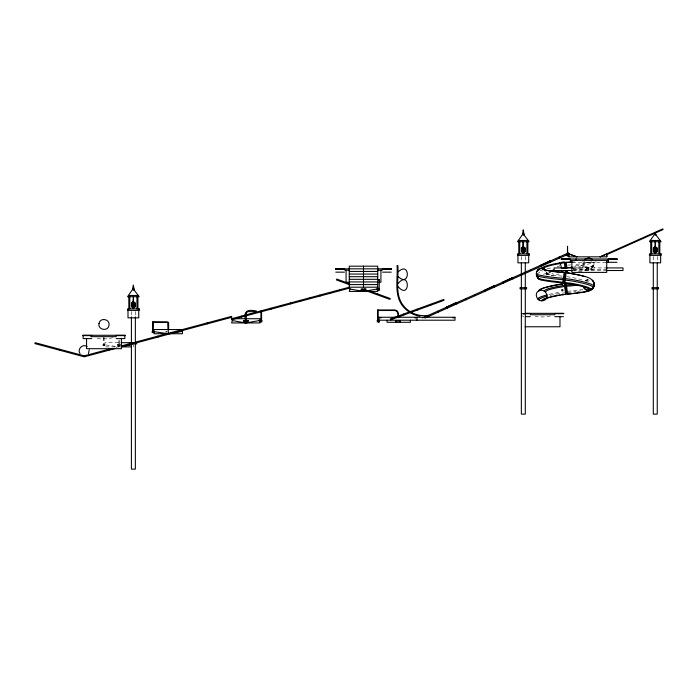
<?xml version="1.0" encoding="UTF-8"?>
<svg xmlns="http://www.w3.org/2000/svg" width="698" height="698" viewBox="0 0 698 698"><rect width="100%" height="100%" fill="white"/><g stroke="black" fill="none" stroke-linecap="round" stroke-linejoin="round"><path stroke-width="0.52" stroke-dasharray="3.49 2.62" d="M578.537 271.592C584.165 270.859 595.595 270.396 593.832 261.89L593.762 262.439A29.054 2.556 -4.4 0 1 572.84 266.182M584.226 260.816L583.764 265.004A18.802 1.649 -4.4 0 1 572.299 267.203M583.825 264.559L584.305 266.357A19.239 1.693 -4.4 0 1 571.522 268.721M593.876 264.76L593.3 266.636A28.269 2.487 -4.4 0 1 572.945 270.274M562.126 276.085L560.389 275.972A18.872 1.658 4.4 0 1 546.796 273.546L547.005 273.171M593.379 266.095C591.634 269.733 586.058 269.463 584.366 265.912M585.413 280.552L588.091 279.226M585.386 280.727L588.065 279.401M585.561 280.84L588.117 279.575M166.639 331.655L166.639 332.248M536.797 273.982L538.917 272.796A29.421 3.97 -7.8 0 1 542.442 271.522M547.127 274.445L547.023 273.878L548.349 273.136A19.108 2.574 -7.8 0 1 550.643 272.307M582.874 267.919L582.874 264.882L588.562 267.919L594.251 264.882L594.251 267.919M586.721 280.421L585.029 280.962M115.981 347.342L120.073 346.243M552.127 275.405L551.333 275.614L559.177 274.009M112.727 337.649L108.068 338.835L99.927 338.835L95.268 337.649M596.162 261.82L593.361 262.527L585.229 262.527L582.429 261.82M550.347 315.95L546.621 316.901L538.49 316.901L534.755 315.95M567.649 292.549L572.866 291.895A27.955 2.46 -4.4 0 0 575.946 291.563M567.535 291.345L572.988 290.734A28.749 2.53 -4.4 0 0 582.9 289.53M565.668 292.785L560.372 293.378A27.414 3.699 -7.8 0 0 549.003 295.647M567.919 265.118L570.737 264.908M572.212 262.256L606.265 262.256M573.494 267.919L604.957 267.919M573.023 269.716L606.579 269.716M593.117 269.864L585.273 269.69M572.788 270.519L604.712 270.519M522.732 313.35L524.817 313.35M522.418 313.463L523.936 313.463M522.732 313.69L524.817 313.69M524.189 313.838L523.43 313.838L524.486 313.934M524.451 314.728L523.814 314.728L523.814 313.35L525.777 313.812M522.959 316.674L523.858 316.674M167.372 331.367L165.897 331.367L165.897 332.553M120.571 344.533L116.784 344.533L116.784 345.711L120.126 345.711M104.43 344.812L104.43 345.405M104.918 345.711L102.955 345.711L102.946 344.533L119.149 346.897L119.149 342.683L104.918 342.683L104.918 346.897L119.149 346.897M566.759 276.591L569.376 277.045A19.579 2.644 7.8 0 1 582.35 280.107M545.618 270.946L546.796 273.546M559.168 265.066L559.264 266.357A29.316 3.952 -7.8 0 0 555.983 266.924M547.023 273.878L546.935 272.438L547.101 274.689M546.743 273.119L546.883 274.995M657.246 256.471L657.246 261.907M653.302 256.471L653.302 261.907M593.152 269.69L591.799 269.69M588.754 267.919L588.754 269.716M588.562 267.919L588.562 270.519M586.093 269.69L584.75 269.69M525.297 256.471L525.297 261.907M521.354 256.471L521.354 261.907M135.351 311.474L135.351 315.828M133.379 344.533L133.379 346.897M131.407 311.474L131.407 315.828M120.135 344.533L120.135 345.711M119.524 340.432L119.524 345.711M118.869 340.441L118.869 345.711M118.259 344.533L118.259 345.711M104.43 344.533L104.43 345.711M104.063 337.3L104.063 345.711M103.417 337.3L103.417 345.711M591.599 261.785A28.618 2.513 -4.4 0 1 573.677 264.664M574.69 261.829A20.486 1.797 -4.4 0 1 572.09 262.134M593.797 265.31A28.871 2.539 -4.4 0 1 573.014 269.027M581.094 290.926A27.955 2.46 -4.4 0 1 576.949 291.45M549.082 294.416A28.435 3.839 -7.8 0 1 560.023 292.27M589.304 280.797A26.367 2.321 -4.4 0 1 586.468 281.495M588.03 280.491A25.041 2.199 -4.4 0 1 586.372 280.928M545.967 274.803A27.746 3.743 -7.8 0 1 553.278 273.058M543.463 274.218A28.592 3.856 -7.8 0 1 550.801 272.316M539.563 271.051A29.316 3.952 -7.8 0 1 542.329 270.091M547.092 268.791A29.316 3.952 -7.8 0 1 552.842 267.517M117.517 344.812L117.517 345.405L117.517 344.812"/><path stroke-width="1.05" d="M536.483 272.046L539.249 268.8L542.014 268.32L542.058 268.983A24.002 2.111 4.4 0 0 559.342 272.072L564.106 272.22L562.789 283.754L562.998 282.83M594.364 283.789L593.274 280.989L590.63 278.834A25.556 3.446 7.8 0 0 570.999 273.459L566.13 272.464L564.9 283.72M565.092 273.18L565.057 272.586L563.888 283.309M542.014 268.32L543.419 268.669L543.384 269.297A22.641 1.989 4.4 0 0 559.691 272.211L564.106 272.22M543.262 300.646C550.26 299.119 546.368 288.527 540.016 290.481C533.01 292.017 536.91 302.6 543.262 300.646L543.489 299.87A23.27 3.141 -7.8 0 1 561.366 294.975L565.755 294.347L562.003 294.696M565.057 280.02L570.624 280.753A28.836 3.891 7.8 0 1 590.735 285.674L592.811 286.834L593.283 287.89L592.227 289.19L589.47 290.595A24.221 2.129 -4.4 0 1 572.028 293.71L567.727 294.111M378.682 279.54L379.232 279.776L378.682 280.003M377.583 320.888L377.723 309.991L394.763 309.956C398.619 309.956 398.933 314.938 398.34 317.686M378.142 320.888L377.932 309.964M152.53 332.553L152.775 321.761L167.843 321.865L168.628 322.886L168.637 329.386M153.019 321.804L152.897 322.415L167.668 322.502L167.991 329.386M592.454 259.377L588.754 257.675L586.102 258.845A21.629 1.902 -4.4 0 1 584.872 259.368M567.387 255.756L567.526 246.272L567.666 255.756M132.655 288.824L133.283 285.046L134.095 288.824M522.601 233.821L523.221 230.043M246.228 313.114L247.72 311.622L256.227 311.613M591.415 288.981A27.955 2.46 -4.4 0 0 592.995 288.3L594.015 286.546L593.501 285.552L593.858 284.165L594.391 285.089L593.693 287.035M594.111 285.168C593.728 289.033 588.894 291.712 585.578 289.4M545.792 270.187L543.533 268.102A21.804 2.94 -7.8 0 1 560.285 263.521L564.368 262.684L564.333 261.977M59.461 350.178L59.705 349.262M538.708 290.97L538.952 290.124A26.533 3.577 -7.8 0 1 559.325 284.548M540.016 290.481L540.252 289.67A25.145 3.394 -7.8 0 1 559.56 284.383L562.518 283.868M537.896 299.145L538.149 298.264L540.191 297.121A28.435 3.839 -7.8 0 1 547.215 294.879M539.065 300L539.318 299.145A27.414 3.699 -7.8 0 1 547.101 296.135M544.204 291.127L545.888 289.565A21.036 2.836 -7.8 0 1 560.564 285.979L564.473 285.22L564.403 284.278M541.849 300.786L542.076 299.974A24.718 3.333 -7.8 0 1 549.719 297.095M545.374 291.991L546.979 290.49A19.98 2.696 -7.8 0 1 560.913 287.087L564.577 286.424L564.473 285.22M232.835 319.379L349.515 288.117L349.27 287.201L350.03 289.051L349.27 291.415L377.731 291.415L376.972 289.051L377.731 287.201L349.27 287.201L231.614 318.724L232.364 320.574L231.614 322.938L260.066 322.938L259.307 320.574L260.066 318.724L231.614 318.724L231.858 319.64M376.545 294.539L376.868 293.649M133.955 306.658L133.379 308.246L131.494 306.658L131.494 303.176L133.379 301.597L135.255 303.176L135.255 306.658L133.379 308.246L132.079 306.658M523.326 246.595L522.741 248.174L523.326 253.234L525.201 251.655L525.201 248.174L523.326 246.595L521.441 248.174L521.441 251.655L523.326 253.234L524.626 251.655L524.626 248.174L523.326 246.595L522.025 248.174M655.274 246.595L654.689 248.174L655.274 253.234L657.15 251.655L657.15 248.174L655.274 246.595L653.389 248.174L653.389 251.655L655.274 253.234L656.574 251.655L656.574 248.174L655.274 246.595L653.965 248.174M378.133 310.305L377.592 310.305M397.877 283.746C410.433 268.782 410.433 301.327 397.877 286.372M539.912 279.305L537.565 277.542L537.984 276.6M536.718 272.046L538.219 269.716L540.636 268.538M563.199 278.293L557.536 277.769A29.176 2.565 4.4 0 1 536.526 274.017L536.509 271.81L538.088 269.367L542.206 267.744A23.104 3.115 -7.8 0 1 559.962 262.884L563.461 262.16M537.233 275.361L536.771 276.251L537.565 277.542M88.48 353.589L89.239 349.777M398.384 271.705C410.284 260.581 410.284 287.899 398.384 276.783M585.099 259.228L586.163 258.373M590.962 290.028L590.813 290.141A25.608 2.251 -4.4 0 1 578.904 292.68M583.659 287.349C585.011 290.708 589.688 291.38 592.253 289.016M445.752 307.495L455.96 302.679M454.25 303.735L454.826 303.464M455.209 303.281L455.777 303.011M446.703 307.399L454.965 303.508M446.929 307.504L447.741 307.129M454.415 303.979L455.384 303.517M484.063 290.508L494.271 285.691M492.561 286.747L494.088 286.023M485.843 290.019L486.707 289.618M487.684 289.155L493.565 286.389M502.778 282.166L512.986 277.35M484.7 290.769L485.485 290.403M493.687 286.538L494.254 286.267M511.276 278.406L512.803 277.682M503.729 282.079L505.422 281.277M507.394 280.343L512.271 278.048M503.197 282.533L504.384 281.975M511.442 278.65L512.009 278.38M512.411 278.197L512.969 277.926M540.208 265.484L550.408 260.677M549.466 261.366L550.233 261.008M541.159 265.397L544.911 263.626M545.408 263.39L548.872 261.759M540.618 265.859L542.049 265.188M548.872 261.968L549.64 261.61M415.092 318.105L416.976 317.267L416.976 320.208M422.587 317.895L568.556 252.851L569.018 256.829M424.916 318.096L569.018 253.889L577.019 256.829M600.053 256.829L662.795 228.865L663.1 229.563L606.955 254.578L606.649 253.889L606.649 256.829L568.713 256.829L568.713 253.889L576.714 256.829M600.359 256.829L606.955 253.889L606.955 256.829M559.421 262.71L560.625 264.463L561.497 268.46M452.993 318L454.991 317.267L454.991 320.208L378.962 320.208M110.869 348.712L84.257 355.84L35.144 342.683L34.9 343.599L84.013 356.757L84.257 355.84L84.51 356.757L115.205 348.538M121.094 345.972L133.379 342.683L133.623 343.599L121.347 346.889M135.421 342.133L231.614 316.36L231.858 317.276L135.674 343.05M376.972 289.051L363.501 291.415L350.03 289.051M232.364 320.574L245.836 322.938L259.307 320.574M562.352 268.346L570.231 267.421A18.802 1.649 -4.4 0 0 572.299 267.203M169.282 333.565L182.492 331.367M122.202 346.391L131.346 344.873M568.661 293.98L571.444 293.57M377.862 310.514L394.736 310.514C398.305 310.54 398.2 315.295 397.781 317.695M560.381 284.444L562.492 284.234M428.659 316.43L428.197 315.391C419.454 316.787 410.206 313.463 404.369 306.797C394.204 295.551 398.863 279.078 397.869 265.563L397.075 265.563C397.991 279.279 393.436 295.952 403.758 307.329C407.964 312.032 413.766 315.269 420.022 316.194M589.548 290.516L586.678 290.359L583.633 287.524M566.375 284.042L566.549 286.189L570.083 285.988A19.108 1.684 -4.4 0 0 576.958 285.15M566.444 284.985L570.205 284.828A19.902 1.754 -4.4 0 0 573.459 284.47M572.09 262.134A20.486 1.797 -4.4 0 1 570.283 262.326L566.331 262.457L566.872 267.753M523.23 230.043L524.041 233.821M523.046 234.894L523.596 234.894M524.041 234.894L523.832 234.057M654.994 234.894L655.544 234.894M655.989 234.894L655.78 234.057M518.37 240.461L528.273 240.461M650.318 240.461L660.221 240.461M521.441 248.174L525.201 248.174M653.389 248.174L657.15 248.174M657.097 248.348L654.864 248.348L654.864 251.481L657.097 251.481M521.441 251.655L525.201 251.655M653.389 251.655L657.15 251.655M566.741 254.569L568.713 254.569M568.216 254.857L568.216 255.442M566.741 255.756L568.713 255.756M561.262 258.975L617.329 258.975M561.75 259.098L570.065 259.098M608.516 259.098L616.84 259.098M561.262 259.324L570.554 259.324M608.037 259.324L617.329 259.324M570.554 260.363L608.037 260.363M561.585 262.308L572.212 262.256M606.265 262.256L617.006 262.308M572.552 267.919L554.125 267.919L554.125 270.519L572.421 270.519M605.785 267.919L623.009 267.919L623.009 270.519L605.785 270.519M335.468 268.835L391.534 268.835M335.956 268.948L344.271 268.948M382.722 268.948L391.046 268.948M335.468 269.175L344.76 269.175M382.242 269.175L391.534 269.175M344.76 270.213L349.262 270.213M377.74 270.213L382.242 270.213M349.27 271.435L377.731 271.435M335.79 272.159L344.437 272.159M382.565 272.159L391.212 272.159M349.27 274.061L377.731 274.061M349.27 276.687L377.731 276.687M349.27 279.313L377.731 279.313M349.27 281.948L377.731 281.948M348.407 282.254L346.077 282.254L346.077 270.213M378.595 282.254L380.925 282.254L380.925 270.213M349.27 284.575L377.731 284.575M379.695 289.051L377.731 289.051L377.731 290.228L379.695 290.228M378.22 289.33L378.22 289.923M133.1 289.897L134.095 289.897M128.423 295.463L138.326 295.463M133.178 302.583L133.571 296.694M131.494 303.176L135.255 303.176M134.731 303.351L135.203 303.351M134.731 306.483L135.203 306.483M131.494 306.658L135.255 306.658M526.013 313.35L563.74 313.35M524.94 313.463L530.175 313.463M554.927 313.463L563.251 313.463M526.013 313.69L530.663 313.69M554.439 313.69L563.74 313.69M530.227 314.728L554.875 314.728M526.013 316.674L530.34 316.674M554.77 316.674L563.408 316.674M379.04 322.293L379.04 317.267L454.991 317.267M262.029 320.574L260.066 320.574L260.066 321.761L262.029 321.761M377.077 320.652L379.04 320.652M260.555 320.862L260.555 321.446M378.552 320.94L378.552 321.534M377.077 321.839L379.04 321.839M397.118 321.839L395.644 321.839L395.644 320.652L400.373 320.652L400.373 321.839L398.994 321.839M525.123 326.76L559.979 326.76L559.979 316.735M182.736 330.442L182.492 329.526L154.04 329.526L154.04 333.74L166.237 333.74M152.077 331.367L168.262 333.74L168.262 329.526M153.551 331.655L153.551 332.248M152.077 332.553L154.04 332.553M169.282 333.74L182.492 333.74L182.492 329.526M82.818 335.284L125.178 335.284M83.298 335.398L91.621 335.398M116.374 335.398L124.698 335.398M82.818 335.625L92.11 335.625M115.885 335.625L125.178 335.625M90.749 336.663L116.322 336.663M91.787 338.609L83.141 338.609L83.141 335.625M116.208 338.609L124.855 338.609L124.855 335.625M121.182 342.683L136.66 342.683L136.66 343.887L130.098 343.887L130.098 342.683M121.182 346.897L131.346 346.897M256.236 310.968C247.101 309.109 243.305 311.107 245.556 320.705M564.778 283.379L569.594 283.842A25.643 3.464 7.8 0 1 589.295 289.234L589.574 290.342M563.033 279.776L557.475 279.191A28.984 2.548 4.4 0 1 536.614 275.457L536.23 273.284M564.83 282.524L569.943 283.074A26.934 3.63 7.8 0 1 590.63 288.736M562.806 282.28L557.658 281.617A27.588 2.426 4.4 0 1 537.792 278.066L536.291 275.038M562.754 283.135L557.885 282.454A26.489 2.33 4.4 0 1 538.812 279.043L537.539 277.787M565.223 278.537L570.912 279.357A29.36 3.961 7.8 0 1 591.389 284.365L593.501 285.552M542.049 268.084L543.445 268.425M541.988 268.494L545.557 270.501M541.282 279.889L538.603 278.825M349.175 283.571L336.759 279.052L336.436 279.942L349.803 284.81M369.233 290.865L390.243 298.517L389.912 299.407L366.04 290.717M378.962 317.267L381.038 318M87.084 346.548C82.783 343.346 76.841 349.297 80.043 353.589M543.419 268.669L545.766 270.423M539.955 279.183L537.722 277.507M592.209 280.203L593.981 282.393M653.965 251.655L655.274 253.234M522.025 251.655L523.326 253.234M593.047 281.259L594.111 283.754M583.894 287.314L584.592 288.483M567.701 294.373L566.549 286.189M566.663 294.198L565.406 284.356M565.729 294.608L564.577 286.424M559.194 257.012L559.656 258.059M549.841 261.183L550.303 262.23M540.488 265.353L540.95 266.392M531.126 269.524L531.588 270.562M521.772 273.695L522.235 274.733M512.411 277.865L512.873 278.903M503.057 282.036L503.52 283.074M493.695 286.206L494.158 287.244M484.342 290.377L484.805 291.415M474.98 294.547L475.451 295.586M465.627 298.709L466.09 299.756M456.274 302.88L456.736 303.927M446.912 307.05L447.374 308.088M437.559 311.221L438.021 312.259M430.352 304.328L430.675 305.218M416.976 309.188L417.308 310.087M403.61 314.056L403.933 314.946M566.13 272.464L570.728 273.529A24.16 3.263 7.8 0 1 579.872 275.317M590.63 288.736L590.988 289.844M339.464 289.827L339.717 290.743M329.665 292.453L329.91 293.369M319.859 295.079L320.103 295.996M310.052 297.706L310.296 298.622M300.245 300.332L300.489 301.248M290.438 302.967L290.691 303.883M280.64 305.593L280.884 306.509M270.833 308.219L271.077 309.135M261.026 310.846L261.27 311.762M251.219 313.472L251.463 314.388M241.412 316.098L241.656 317.014M207.053 322.938L207.297 323.855M157.931 336.104L158.184 337.021M108.818 349.262L109.062 350.178M567.666 272.962L567.247 270.58M566.654 272.77L566.253 270.51M565.598 272.744L565.284 270.815M562.728 289.504L562.911 290.944M561.742 289.591L561.916 291.04M565.895 267.814L565.38 262.771M564.909 267.988L564.368 262.684M561.768 271.173L561.768 272.255M594.391 283.615L594.364 285.273M660.648 254.735L660.648 262.832L649.89 262.832L649.89 254.735M659.819 241.726L659.819 253.889M658.842 241.726L658.842 253.889M657.246 262.998L657.246 414.123L653.302 414.123L653.302 262.998M657.027 248.348L657.027 251.481M656.399 248.348L656.399 251.481M655.466 240.705L655.37 247.581M655.073 240.705L655.169 247.581M651.696 241.726L651.696 253.889M650.719 241.726L650.719 253.889M608.263 259.316L608.263 262.256M606.719 260.363L606.719 272.394L571.863 272.394L571.863 260.363M576.042 258.975L576.042 260.363M570.327 260.293L570.327 262.256M568.216 254.569L568.216 255.756M528.7 254.735L528.7 262.832L517.942 262.832L517.942 254.735M527.871 241.726L527.871 253.889M526.894 241.726L526.894 253.889M525.297 262.998L525.297 414.123L521.354 414.123L521.354 262.998M524.451 248.348L524.451 251.481M523.517 240.705L523.517 247.581M523.421 240.705L523.421 247.581M521.694 313.69L521.694 316.674M519.748 241.726L519.748 253.889M518.771 241.726L518.771 253.889M410.38 320.208L410.38 322.293L387.041 322.293L387.041 320.208M379.232 279.785L379.232 289.173M378.552 320.652L378.552 321.839M378.22 289.051L378.22 290.228M377.731 288.117L377.731 266.182L349.27 266.182L349.27 288.117M364.487 289.051L364.487 290.228M363.501 266.182L363.501 287.201M362.611 289.051L362.611 290.228M261.576 312.259L261.576 321.761M260.921 312.259L260.921 320.705M260.555 320.574L260.555 321.761M246.822 320.574L246.822 321.761M246.211 313.35L246.211 321.761M245.836 318.724L245.836 322.938M244.946 320.574L244.946 321.761M153.551 331.367L153.551 332.553M153.185 322.092L153.185 332.553M138.754 309.738L138.754 317.843L127.996 317.843L127.996 309.738M137.925 296.729L137.925 308.891M136.948 296.729L136.948 308.891M135.351 316.909L135.351 469.135L131.407 469.135L131.407 316.909M135.142 303.351L135.142 306.483M133.885 289.059L133.885 289.897M133.283 296.694L133.283 302.583M129.802 296.729L129.802 308.891M128.825 296.729L128.825 308.891M121.426 338.67L121.426 348.695L86.569 348.695L86.569 338.67M577.883 292.82A25.608 2.251 -4.4 0 1 573.32 293.343M550.809 296.825A24.718 3.333 -7.8 0 1 560.145 294.931M580.762 275.527A24.16 3.263 7.8 0 1 584.688 276.6M550.53 270.885A18.994 2.565 -7.8 0 1 553.619 270.039M553.741 271.461A19.108 2.574 -7.8 0 1 557.493 270.632M99.02 323.471C97.476 329.822 107.972 331.916 108.975 325.451C110.52 319.099 100.023 317.014 99.02 323.471M133.379 301.597L132.803 303.176L133.379 308.246L134.679 306.658L134.679 303.176L133.379 301.597M133.117 288.702L127.551 296.729L139.207 296.729L133.117 288.702M523.064 233.699L517.488 241.726L529.154 241.726L523.064 233.699M655.012 233.699L649.437 241.726L661.102 241.726L655.012 233.699M244.204 320.862L244.204 321.446L244.204 320.862M247.511 320.862L247.511 321.446L247.511 320.862M361.869 289.33L361.869 289.923L361.869 289.33M365.176 289.33L365.176 289.923L365.176 289.33M443.719 299.459L390.243 318.925L390.566 319.815L444.041 300.349L443.719 299.459M522.628 248.348L521.493 248.348L521.563 251.481L522.628 251.481L522.628 248.348M525.149 248.348L522.915 248.348L522.915 251.481L525.149 251.481L525.088 248.348M654.576 248.348L653.511 248.348L653.511 251.481L654.576 251.481L654.576 248.348M529.154 253.889L517.488 253.889L517.488 255.381L529.154 255.381L529.154 253.889M661.102 253.889L649.437 253.889L649.437 255.381L661.102 255.381L661.102 253.889M526.606 287.681L520.045 287.681L520.045 288.885L526.606 288.885L526.606 287.681M658.554 287.681L651.993 287.681L651.993 288.885L658.554 288.885L658.554 287.681M365.865 289.051L361.136 289.051L361.136 290.228L365.865 290.228L365.865 289.051M132.681 303.351L131.617 303.351L131.547 306.483L132.681 306.483L132.681 303.351M134.505 303.351L132.969 303.351L132.969 306.483L134.505 306.483L134.505 303.351M139.207 308.891L127.551 308.891L127.551 310.392L139.207 310.392L139.207 308.891M248.2 320.574L243.471 320.574L243.471 321.761L248.2 321.761L248.2 320.574M523.221 247.581L523.221 240.705L523.125 247.581"/></g></svg>
